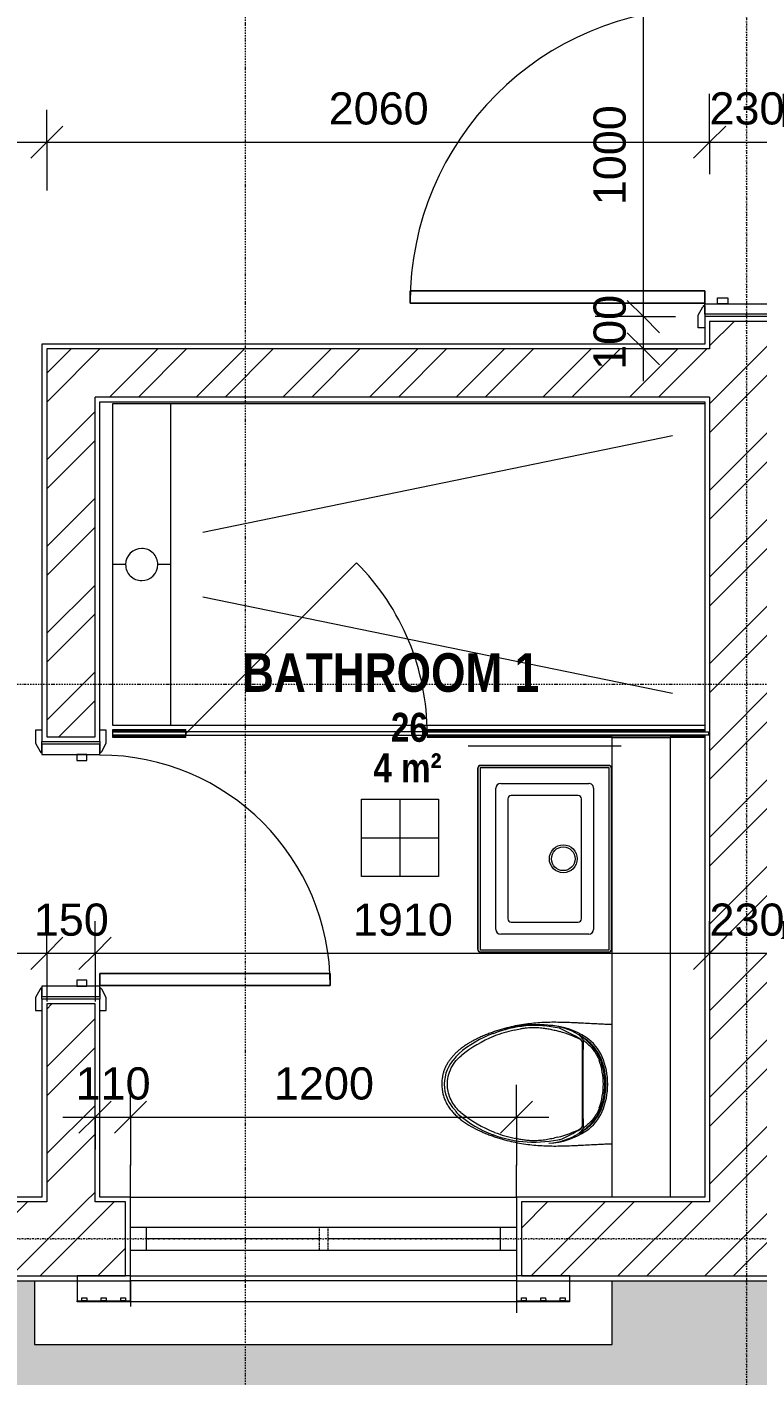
# Model space of a CAD drawing. Header units: millimetres. Extents: x -20313 to 13390, y -15775 to 12805.
# Drawn here: x -8708 to -6438, y -9214 to -5027 of the extents above; entities that cross this region are included whole.
import ezdxf

# ---------------------------------------------------------------- set-up
doc = ezdxf.new("R2010")
doc.units = ezdxf.units.MM
for name, pattern in [('Centre', [14.4, 3, -2.2, 7, -2.2]), ('Dash dot', [15.875, 6.35, -4.7625, 0, -4.7625]), ('Hidden', [3, 2, -1]), ('TD_Level Line', [8, 4, -2, 0, -2])]:
    doc.linetypes.add(name, pattern=pattern)
for name, color, linetype, lineweight in [('A-ANNO-DIMS', 211, 'Continuous', 9), ('A-ANNO-DIMS-100', 211, 'Continuous', 9), ('A-AREA-IDEN', 2, 'Continuous', 9), ('A-DETL-HDLN', 90, 'Hidden', 5), ('A-DOOR', 31, 'Continuous', 5), ('A-DOOR-FRAM', 31, 'Continuous', 5), ('A-FLOR', 192, 'Continuous', 5), ('A-GENM', 13, 'Continuous', 5), ('A-GLAZ', 151, 'Continuous', 5), ('A-GLAZ-SILL', 1, 'Continuous', 5), ('A-ROOF-PATT', 132, 'Continuous', 5), ('A-WALL', 113, 'Continuous', 5), ('A-WALL-PATT', 111, 'Continuous', 18), ('G-ANNO-SYMB', 111, 'Continuous', 9), ('I-WALL', 2, 'Continuous', 5), ('P-SANR-FIXT', 6, 'Continuous', 5), ('S-GRID', 1, 'Continuous', 9)]:
    doc.layers.add(name, color=color, linetype=linetype, lineweight=lineweight)
doc.styles.add('Arial Narrow_B', font='ARIALNB.TTF', dxfattribs={"height": 90})
doc.styles.add('Arial Narrow_B_1', font='ARIALNB.TTF', dxfattribs={"height": 120})
doc.styles.add('Arial_3', font='arial.ttf', dxfattribs={"height": 100})
doc.dimstyles.new('Arial_1_0', dxfattribs={"dimscale": 304.8, "dimtxt": 102.02594, "dimasz": 0.328084, "dimexe": 0.328084, "dimexo": 0.0625, "dimgap": 0.082021, "dimtad": 1, "dimdec": 0, "dimzin": 0, "dimdsep": 46, "dimtxsty": 'Arial_3', "dimblk1": 'OBLIQUE', "dimblk2": 'OBLIQUE', "dimsah": 1, "dimcen": 0.09, "dimdle": 0.328084, "dimazin": 0, "dimtfac": 1, "dimtdec": 4, "dimtix": 1, "dimtmove": 0, "dimatfit": 3, "dimfxl": 0.492126, "dimfxlon": 1, "dimtvp": 1, "dimtolj": 1, "dimtzin": 0, "dimarcsym": 2})
pattern_1 = [(45, (-8404.18, -5860.1), (-134.704, 134.704), []), (45, (-8314.37, -5860.1), (-134.704, 134.704), [])]

# ---------------------------------------------------------------- blocks, each defined once
blk = doc.blocks.new('Casement - 2L - 900 toilet-899418-01_First floor')
at = {"layer": 'A-GLAZ'}
for p, q in [((-273.8, 130), (-273.8, 230)), ((926.2, 130), (926.2, 230)), ((-223.8, 35), (-273.8, 35)), ((876.2, 35), (-223.8, 35)), ((-223.8, -35), (-223.8, 35)), ((-223.8, 0), (-223.8, 15)), ((313.2, 0), (-223.8, 0)), ((876.2, -35), (876.2, 35)), ((926.2, 35), (876.2, 35)), ((-273.8, -35), (-223.8, -35)), ((-223.8, -35), (876.2, -35)), ((876.2, 0), (339.2, 0)), ((876.2, -35), (926.2, -35)), ((-273.8, -130), (-273.8, -210)), ((926.2, -130), (926.2, -230))]:
    blk.add_line(p, q, dxfattribs=at)
at = {"layer": 'A-GLAZ', "linetype": 'Centre'}
for p, q in [((313.2, 35), (313.2, -35)), ((339.2, 35), (339.2, -35))]:
    blk.add_line(p, q, dxfattribs=at)
blk = doc.blocks.new('Doors_IntSgl - 800x2100mm-1120147-01_First floor')
at = {"layer": 'A-DOOR'}
for p, q in [((320, 806), (320, 90)), ((358, 806), (320, 806)), ((320, 90), (320, 806)), ((320, 806), (358, 806)), ((358, 90), (358, 806)), ((358, 806), (358, 90)), ((-395, 110), (-435, 110)), ((-435, 110), (-435, 90)), ((-400, 90), (-365, 90)), ((-369, 96), (-395, 110)), ((320, 90), (358, 90)), ((358, 90), (320, 90)), ((365, 90), (400, 90)), ((395, 110), (369, 96)), ((435, 110), (395, 110)), ((435, 90), (435, 110)), ((-435, -90), (-435, -110)), ((-435, -110), (-395, -110)), ((-365, -90), (-400, -90)), ((-395, -110), (-369, -96)), ((400, -90), (365, -90)), ((369, -96), (395, -110)), ((395, -110), (435, -110)), ((435, -110), (435, -90))]:
    blk.add_line(p, q, dxfattribs=at)
for centre, radius, start, end in [((358, 90), 716, 90, 180), ((-373, 89), 8.06, 7.125, 60.2551), ((-373, 89), 8.06, 7.125, 60.2551), ((373, 89), 8.06, 119.7449, 172.875), ((373, 89), 8.06, 119.7449, 172.875), ((-373, -89), 8.06, 299.7449, 352.875), ((373, -89), 8.06, 187.125, 240.2551)]:
    blk.add_arc(centre, radius, start, end, dxfattribs=at)
at = {"layer": 'A-DOOR-FRAM'}
for p, q in [((-360, 90), (-392, 90)), ((-392, 90), (-392, -90)), ((-360, -90), (-360, 90)), ((360, 90), (360, -90)), ((392, 90), (360, 90)), ((392, -90), (392, 90)), ((-341, 50), (-360, 50)), ((-360, 50), (-360, 18)), ((-341, 18), (-341, 50)), ((360, 50), (341, 50)), ((341, 50), (341, 18)), ((360, 18), (360, 50)), ((-360, 18), (-341, 18)), ((341, 18), (360, 18)), ((-392, -90), (-360, -90)), ((360, -90), (392, -90))]:
    blk.add_line(p, q, dxfattribs=at)
blk = doc.blocks.new('PLU_1_2_WHB_DuravitVero580 - _-908246-01_First floor')
at = {"layer": 'P-SANR-FIXT'}
for p, q in [((-290, -199.5), (-290, 199.5)), ((-289.8, 199.5), (-289.8, -199.5)), ((-283, 199.5), (-283, -199.5)), ((-282, 207.5), (282, 207.5)), ((282, 207.3), (-282, 207.3)), ((282, 200.5), (-282, 200.5)), ((283, -199.5), (283, 199.5)), ((289.8, -199.5), (289.8, 199.5)), ((290, 199.5), (290, -199.5)), ((-234.2, -136.9), (-234.2, 136.7)), ((-219.2, 151.7), (219.2, 151.7)), ((234.2, 136.7), (234.2, -136.9)), ((-196.6, 104.4), (-196.6, -104.3)), ((186.6, 114.4), (-186.6, 114.4)), ((196.6, -104.3), (196.6, 104.4)), ((-186.6, -114.3), (186.6, -114.3)), ((219.2, -151.9), (-219.2, -151.9)), ((-282, -200.5), (282, -200.5)), ((-282, -207.3), (282, -207.3)), ((282, -207.5), (-282, -207.5))]:
    blk.add_line(p, q, dxfattribs=at)
for radius in [43.3, 36.8]:
    blk.add_circle((0, -57.9), radius, dxfattribs=at)
for centre, radius, start, end in [((-282, 199.5), 8, 90, 180), ((-282, 199.5), 7.76, 90, 180), ((-282, 199.5), 1, 90, 180), ((282, 199.5), 8, 360, 90), ((282, 199.5), 7.76, 360, 90), ((282, 199.5), 1, 0, 90), ((-219.2, 136.7), 15, 90, 180), ((219.2, 136.7), 15, 0, 90), ((-186.6, 104.4), 10, 90, 180), ((186.6, 104.4), 10, 360, 90), ((-186.6, -104.3), 10, 180, 270), ((186.6, -104.3), 10, 270, 360), ((-219.2, -136.9), 15, 180, 270), ((219.2, -136.9), 15, 270, 0), ((-282, -199.5), 8, 180, 270), ((-282, -199.5), 7.76, 180, 270), ((-282, -199.5), 1, 180, 270), ((282, -199.5), 1, 270, 0), ((282, -199.5), 8, 270, 0), ((282, -199.5), 7.76, 270, 360)]:
    blk.add_arc(centre, radius, start, end, dxfattribs=at)
for points in [[(-287.7, 205.2), (-288.1, 204.7), (-288.6, 204.1), (-289.1, 203.3), (-289.3, 202.8), (-289.4, 202.4), (-289.6, 202.1), (-289.7, 201.6), (-289.9, 200.7), (-290, 200), (-290, 199.5)], [(-282, 207.5), (-282.5, 207.5), (-283.2, 207.4), (-284.1, 207.2), (-284.6, 207.1), (-284.9, 206.9), (-285.3, 206.8), (-285.8, 206.6), (-286.6, 206.1), (-287.2, 205.6), (-287.7, 205.2)], [(287.7, 205.2), (287.2, 205.6), (286.6, 206.1), (285.8, 206.6), (285.3, 206.8), (284.9, 206.9), (284.6, 207.1), (284.1, 207.2), (283.2, 207.4), (282.5, 207.5), (282, 207.5)], [(290, 199.5), (290, 200), (289.9, 200.7), (289.7, 201.6), (289.6, 202.1), (289.4, 202.4), (289.3, 202.8), (289.1, 203.3), (288.6, 204.1), (288.1, 204.7), (287.7, 205.2)], [(-290, -199.5), (-290, -200), (-289.9, -200.7), (-289.7, -201.6), (-289.6, -202.1), (-289.4, -202.4), (-289.3, -202.8), (-289.1, -203.3), (-288.6, -204.1), (-288.1, -204.7), (-287.7, -205.2)], [(-287.7, -205.2), (-287.2, -205.6), (-286.6, -206.1), (-285.8, -206.6), (-285.3, -206.8), (-284.9, -206.9), (-284.6, -207.1), (-284.1, -207.2), (-283.2, -207.4), (-282.5, -207.5), (-282, -207.5)], [(282, -207.5), (282.5, -207.5), (283.2, -207.4), (284.1, -207.2), (284.6, -207.1), (284.9, -206.9), (285.3, -206.8), (285.8, -206.6), (286.6, -206.1), (287.2, -205.6), (287.7, -205.2)], [(287.7, -205.2), (288.1, -204.7), (288.6, -204.1), (289.1, -203.3), (289.3, -202.8), (289.4, -202.4), (289.6, -202.1), (289.7, -201.6), (289.9, -200.7), (290, -200), (290, -199.5)]]:
    blk.add_open_spline(points, degree=3, knots=[0, 0, 0, 0, 0.25, 0.375, 0.4375, 0.5, 0.5625, 0.625, 0.75, 1, 1, 1, 1], dxfattribs=at)
blk = doc.blocks.new('1_9 ShowerEnclosure - 3 Exposed frame-1021544-01_First floor')
at = {"layer": 'A-GLAZ-SILL'}
h = blk.add_hatch(dxfattribs=at)
h.set_pattern_fill('FP_11', color=256, style=0, pattern_type=2)
h.set_pattern_definition([(333.43, (963.4, 629.2), (3067, 1022.3), [1270, -762, 1270, -762, -1615.6]), (333.43, (963.4, 629.2), (3067, 1022.3), [-4064, 508, -1107.6]), (333.43, (1027, 692.7), (3067, 1022.3), [1016, -1270, 762, -762, -1869.6]), (333.43, (1027, 692.7), (3067, 1022.3), [-3810, 889, -980.6]), (333.43, (1217.4, 692.7), (3067, 1022.3), [762, -1524, 508, -762, -2123.6]), (333.43, (1217.4, 692.7), (3067, 1022.3), [-3556, 1143, -980.6]), (333.43, (1027, 502.2), (3067, 1022.3), [762, -1524, 635, -25618.6]), (333.43, (1217.4, 311.7), (3067, 1022.3), [381, -1905, 254, -25999.6]), (333.43, (1535, 629.2), (3067, 1022.3), [254, -1905, 254, -1016, -2250.6]), (333.43, (1535, 629.2), (3067, 1022.3), [-3429, 635, -1615.6]), (333.43, (1344.4, -513.8), (3067, 1022.3), [1270, -1905, 1524, -1006]), (333.43, (1154, -513.8), (3067, 1022.3), [1778, -1270, 1905, -752]), (333.43, (1217.4, -640.8), (3067, 1022.3), [2032, -1016, 1524, -1107.6]), (333.43, (1408, -831.3), (3067, 1022.3), [1270, -1778, 1016, -1615.6]), (333.435, (1789, -640.8), (3067, 1022.3), [635, -2540, 762, -1742.6]), (333.435, (1598.4, -1021.8), (3067, 1022.3), [508, -2540, 508, -2123.6])])
h.paths.add_polyline_path([(-530, -57.5), (-520, -57.5), (-520, 692.5), (-530, 692.5)])
at = {"layer": 'A-GLAZ'}
for p, q in [((-537.5, 920), (-532.5, 920)), ((-537.5, 692.5), (-537.5, 920)), ((-532.5, 920), (-532.5, 692.5)), ((-532.5, 920), (-530, 920)), ((-530, 692.5), (-530, 920)), ((-530, 920), (-520, 920)), ((-520, 920), (-517.5, 920)), ((-520, 920), (-520, 692.5)), ((-517.5, 920), (-512.5, 920)), ((-517.5, 692.5), (-517.5, 920)), ((-512.5, 920), (-512.5, 692.5)), ((-537.5, 692.5), (-532.5, 692.5)), ((-532.5, 692.5), (-530, 692.5)), ((-520, 692.5), (-530, 692.5)), ((-530, 692.5), (-530, -57.5)), ((-530, 692.5), (-520, 692.5)), ((-525, 692.5), (5.3, 162.2)), ((-520, 692.5), (-517.5, 692.5)), ((-520, -57.5), (-520, 692.5)), ((-517.5, 692.5), (-512.5, 692.5)), ((-100, 640), (-400, -820)), ((400, -820), (100, 640)), ((-537.5, -632.5), (-537.5, -57.5)), ((-532.5, -57.5), (-537.5, -57.5)), ((-532.5, -57.5), (-532.5, -920)), ((-530, -57.5), (-532.5, -57.5)), ((-530, -57.5), (-520, -57.5)), ((-530, -932.5), (-530, -57.5)), ((-520, -57.5), (-530, -57.5)), ((-517.5, -57.5), (-520, -57.5)), ((-520, -57.5), (-520, -932.5)), ((-512.5, -57.5), (-517.5, -57.5)), ((-517.5, -920), (-517.5, -57.5)), ((-512.5, -57.5), (-512.5, -920)), ((-537.5, -920), (-537.5, -812.5)), ((-530, -932.5), (-520, -932.5))]:
    blk.add_line(p, q, dxfattribs=at)
for centre, radius, start, end in [((0, 830), 50, 90, 180), ((0, 830), 50, 360, 90), ((0, 830), 50, 180, 270), ((0, 830), 50, 270, 360), ((-525, 692.5), 750, 270, 315)]:
    blk.add_arc(centre, radius, start, end, dxfattribs=at)
at = {"layer": 'A-GLAZ-SILL'}
for p, q in [((0, 880), (0, 920)), ((0, 740), (0, 780)), ((500, 740), (-500, 740))]:
    blk.add_line(p, q, dxfattribs=at)
blk = doc.blocks.new('Doors_IntSgl - 1000x2700mm-V3-01_First floor')
at = {"layer": 'A-DOOR'}
for p, q in [((-535, 150), (-495, 150)), ((-535, 130), (-535, 150)), ((-465, 130), (-500, 130)), ((-495, 150), (-469, 136)), ((500, 130), (465, 130)), ((469, 136), (495, 150)), ((495, 150), (535, 150)), ((535, 150), (535, 130)), ((-535, -150), (-535, -130)), ((-495, -150), (-535, -150)), ((-500, -130), (-465, -130)), ((-469, -136), (-495, -150)), ((420, -130), (458, -130)), ((420, -1046), (420, -130)), ((420, -130), (420, -1046)), ((458, -130), (420, -130)), ((458, -130), (458, -1046)), ((458, -1046), (458, -130)), ((465, -130), (500, -130)), ((495, -150), (469, -136)), ((535, -150), (495, -150)), ((535, -130), (535, -150)), ((458, -1046), (420, -1046)), ((420, -1046), (458, -1046))]:
    blk.add_line(p, q, dxfattribs=at)
for centre, radius, start, end in [((-473, 129), 8.06, 7.125, 60.2551), ((473, 129), 8.06, 119.7449, 172.875), ((-473, -129), 8.06, 299.7449, 352.875), ((-473, -129), 8.06, 299.7449, 352.875), ((458, -130), 916, 180, 270), ((473, -129), 8.06, 187.125, 240.2551), ((473, -129), 8.06, 187.125, 240.2551)]:
    blk.add_arc(centre, radius, start, end, dxfattribs=at)
at = {"layer": 'A-DOOR-FRAM'}
for p, q in [((-492, 130), (-460, 130)), ((-492, -130), (-492, 130)), ((-460, 130), (-460, -130)), ((460, 130), (492, 130)), ((460, -130), (460, 130)), ((492, 130), (492, -130)), ((-460, -58), (-441, -58)), ((-460, -90), (-460, -58)), ((-441, -58), (-441, -90)), ((441, -58), (460, -58)), ((441, -90), (441, -58)), ((460, -58), (460, -90)), ((-441, -90), (-460, -90)), ((460, -90), (441, -90)), ((-460, -130), (-492, -130)), ((492, -130), (460, -130))]:
    blk.add_line(p, q, dxfattribs=at)
blk = doc.blocks.new('Sanitary-Wall_Hung_Toilet-Tank_And_Carrier_System-Kohler-Veil-_K-6304_ - Vitreous_China-7-Black_Black-1186570-01_First floor')
at = {"layer": 'P-SANR-FIXT'}
for p, q in [((-1399.7, 5675.5), (-1661.8, 5675.5)), ((-1427.8, 5678.3), (-1633.5, 5678.3))]:
    blk.add_line(p, q, dxfattribs=at)
for centre, radius, start, end in [((-1530.7, 5531.7), 222.6, 67.452, 112.548), ((-1556.8, 5605.7), 144.2, 114.2295, 145.5496), ((-1504.5, 5605.7), 144.2, 34.4504, 65.7705), ((-1498, 5565.3), 215.5, 145.5496, 178.4361), ((-1563.3, 5565.3), 215.5, 1.5629, 34.4504), ((-1284, 5536.1), 431.3, 174.1915, 198.1397), ((-1374.6, 5528), 338.3, 166.9894, 202.5977)]:
    blk.add_arc(centre, radius, start, end, dxfattribs=at)
for centre, major_axis, ratio, start_param, end_param in [((-1530.7, 5543.8), (209.8, 0), 0.978148, 1.182172, 1.959425), ((-1530.7, 5536.7), (213.4, 0), 0.978148, 1.197987, 1.941751), ((-1530.3, 5555.4), (203.5, 0), 0.910765, 1.572505, 1.941997), ((-1531, 5553.9), (203.5, 1.6), 0.918137, 1.192155, 1.561867), ((-1493.6, 5559.5), (218.7, 0), 0.978148, 2.419119, 2.629236), ((-1505.2, 5553.6), (211.9, 0), 0.978148, 2.373373, 2.569388), ((-1552.8, 5604.2), (144.3, 0), 0.978148, 1.979996, 2.385196), ((-1550.8, 5599), (146.8, 0), 0.978148, 1.971225, 2.385108), ((-1506.4, 5604.8), (139.8, 0), 0.978148, 0.744708, 1.17809), ((-1508.6, 5604.2), (144.3, 0), 0.978148, 0.756391, 1.161602), ((-1567.8, 5559.6), (218.7, 0), 0.978148, 0.512351, 0.722468), ((-1556.2, 5553.6), (211.9, 0), 0.978148, 0.57221, 0.767498), ((-1394.1, 5562.7), (319.6, 0), 0.759317, 2.709165, 3.106602), ((-1076.4, 5465.7), (655.8, 0), 0.731354, 2.700461, 2.848755), ((-1429.1, 5515.2), (-27.9, 302.3), 0.908033, 0.947116, 1.185611), ((-859.1, 5313), (996.8, 0), 0.62932, 2.528299, 2.544344), ((-1677.3, 5653.7), (14.1, 24.8), 0.351974, 0.375593, 0.83061), ((-1629.2, 5646.1), (52.2, 0), 0.731354, 2.297216, 2.449643), ((-1642.4, 5640.8), (-16.7, 36.4), 0.946321, 0.135423, 0.287399), ((-1594.6, 5619.5), (-28.9, 89.9), 0.975793, 0.452739, 0.589525), ((-1604.8, 5469.9), (-270.4, 77.8), 0.71725, 5.020351, 5.144967), ((-1661.6, 5672.3), (-1.37, 2.87), 0.943618, 5.869433, 6.550601), ((-1444, 5434.2), (256.9, 115.6), 0.839384, 1.026586, 1.150641), ((-1466.4, 5619.5), (24.3, 91.1), 0.974307, 5.644094, 5.780814), ((-1399.9, 5673.5), (2.74, 0), 0.731354, 0.653379, 1.506319), ((-1432.4, 5646.1), (52.2, 0), 0.731354, 0.69209, 0.844695), ((-1381.8, 5655.2), (-16.2, 23.4), 0.295232, 5.423564, 5.879956), ((-1633.2, 5515.1), (30.5, 302.1), 0.909601, 5.082795, 5.346565), ((-1985.2, 5465.7), (655.8, 0), 0.731354, 0.292905, 0.441174), ((-2202.3, 5312.9), (996.9, 0), 0.62932, 0.597292, 0.613336), ((-1667.3, 5562.7), (319.6, 0), 0.759317, 0.034941, 0.432402), ((-1724.4, 5526), (373.5, 0), 0.99982, 5.930074, 6.518959), ((-1368.6, 5529.5), (61.1, 332.4), 0.994209, 1.948655, 2.142063), ((-1693.9, 5528.9), (-160.9, 296.8), 0.99741, 3.833939, 4.033936), ((-1746, 5553.7), (36, 400.7), 0.979504, 4.11141, 4.415793), ((-1370.1, 5513.7), (338.2, 0), 0.99982, 3.488685, 3.859476), ((-1315, 5554.4), (-39.9, 401.3), 0.978973, 1.864138, 2.161064), ((-1691.2, 5513.7), (338.2, 0), 0.99982, 5.563769, 5.930074), ((-1592.2, 5316), (41, 0), 0.99982, 3.787839, 4.195419), ((-1530.8, 5361.3), (115, 0), 0.99982, 3.922949, 5.495696), ((-1469.6, 5315.6), (41, 0), 0.99982, 5.221721, 5.636824)]:
    blk.add_ellipse(centre, major_axis=major_axis, ratio=ratio, start_param=start_param, end_param=end_param, dxfattribs=at)
for points, knots in [([(-1715.8, 5768.8), (-1715.8, 5765.7), (-1715.9, 5760), (-1716.3, 5750.3), (-1716.8, 5738.2), (-1717.7, 5721.1), (-1719, 5698), (-1720.1, 5677.5), (-1720.9, 5660.9), (-1721.6, 5644.2), (-1722.4, 5623.5), (-1722.9, 5598.9), (-1722.9, 5574.3), (-1721.7, 5541.4), (-1718.6, 5508), (-1713, 5473.6), (-1707.3, 5447.3), (-1701.1, 5424.6), (-1695.3, 5406), (-1690.5, 5392), (-1685.1, 5377.8), (-1679.2, 5363.7), (-1672.8, 5349.7), (-1666.5, 5337.2), (-1660.2, 5326.1), (-1654.3, 5316.4), (-1648, 5307.1), (-1641.3, 5298.1), (-1634.3, 5289.5), (-1626.9, 5281.5), (-1619.2, 5273.9), (-1611, 5267), (-1602.5, 5260.7), (-1595.1, 5256), (-1588.9, 5252.6), (-1582.6, 5249.5), (-1574.4, 5246.1), (-1564.2, 5242.7), (-1550, 5239.6), (-1538.6, 5238.6), (-1530.8, 5238.6)], [0.008157, 0.008157, 0.008157, 0.008157, 0.0416667, 0.0625, 0.0833333, 0.125, 0.1666667, 0.2083333, 0.2291667, 0.25, 0.2916667, 0.3333333, 0.375, 0.4166667, 0.5, 0.5416667, 0.5833333, 0.625, 0.6458333, 0.6666667, 0.6875, 0.7083333, 0.7291667, 0.75, 0.765625, 0.78125, 0.796875, 0.8125, 0.828125, 0.84375, 0.859375, 0.875, 0.890625, 0.90625, 0.9140625, 0.921875, 0.9375, 0.953125, 0.96875, 1, 1, 1, 1]), ([(-1530.8, 5238.6), (-1520.3, 5238.7), (-1505.4, 5240.4), (-1489.4, 5245.2), (-1480.6, 5248.8), (-1472.1, 5252.8), (-1461.9, 5258.6), (-1450.5, 5266.9), (-1439.7, 5276.3), (-1429.6, 5286.7), (-1420.2, 5298), (-1408.5, 5314.1), (-1395.4, 5335.8), (-1384.3, 5359), (-1376.4, 5377.8), (-1371.1, 5392), (-1366.3, 5406), (-1360.4, 5424.6), (-1354.3, 5447.3), (-1348.6, 5473.6), (-1342.9, 5508), (-1339.1, 5549.7), (-1338.4, 5590.7), (-1339.1, 5623.5), (-1339.9, 5644.2), (-1340.7, 5660.9), (-1341.5, 5677.5), (-1342.6, 5698), (-1343.8, 5721.1), (-1344.7, 5738.2), (-1345.3, 5750.3), (-1345.6, 5760), (-1345.8, 5765.7), (-1345.8, 5768.8)], [0, 0, 0, 0, 0.0416667, 0.0625, 0.0729167, 0.0833333, 0.1041667, 0.125, 0.1458333, 0.1666667, 0.1875, 0.2083333, 0.25, 0.2916667, 0.3125, 0.3333333, 0.3541667, 0.375, 0.4166667, 0.4583333, 0.5, 0.5833333, 0.6666667, 0.7083333, 0.75, 0.7708333, 0.7916667, 0.8333333, 0.875, 0.9166667, 0.9375, 0.9583333, 0.991843, 0.991843, 0.991843, 0.991843]), ([(-1698.3, 5463.4), (-1700.1, 5469.7), (-1702.5, 5479.5), (-1704.8, 5493.2), (-1706, 5503.7), (-1706.7, 5514.3), (-1706.9, 5524.9), (-1706.7, 5535.5), (-1706, 5545), (-1705.2, 5553.6), (-1704.2, 5561.3), (-1702.9, 5568.9), (-1701.5, 5576.4), (-1699.9, 5583.8), (-1697.5, 5593.5), (-1695.5, 5600.6), (-1694, 5605.3)], [0, 0, 0, 0, 0.142857, 0.214286, 0.285714, 0.357143, 0.428571, 0.5, 0.571429, 0.625, 0.678571, 0.732143, 0.785714, 0.839286, 0.892857, 1, 1, 1, 1]), ([(-1366, 5598.6), (-1364.3, 5592.9), (-1361.2, 5581.1), (-1357.7, 5562.8), (-1355.8, 5547), (-1355.1, 5534.1), (-1354.9, 5525.2), (-1355, 5517.1), (-1355.4, 5509.7), (-1356, 5502.5), (-1356.8, 5495.2), (-1357.9, 5488.1), (-1359.7, 5478.8), (-1361.3, 5472), (-1362.5, 5467.6)], [0, 0, 0, 0, 0.142857, 0.285714, 0.428571, 0.5, 0.571429, 0.625, 0.678571, 0.732143, 0.785714, 0.839286, 0.892857, 1, 1, 1, 1]), ([(-1442.6, 5298.1), (-1447.4, 5292.3), (-1458.1, 5281.8), (-1476.7, 5269.2), (-1497.5, 5260.4), (-1521.6, 5255.5), (-1548, 5256.2), (-1575.3, 5264.1), (-1599.7, 5278.4), (-1613.3, 5291.3), (-1619.2, 5298.5)], [0, 0, 0, 0, 0.111111, 0.222222, 0.333333, 0.444444, 0.583333, 0.722222, 0.861111, 1, 1, 1, 1])]:
    blk.add_open_spline(points, degree=3, knots=knots, dxfattribs=at)
for points in [[(-1659, 5688), (-1655.4, 5692.5), (-1647.7, 5700.9), (-1634.5, 5711.9), (-1620, 5721.2), (-1609.6, 5726), (-1604.2, 5728.1)], [(-1457.2, 5728.1), (-1451.7, 5726.2), (-1441.2, 5721.5), (-1426.6, 5712.3), (-1413.5, 5701.2), (-1405.9, 5692.6), (-1402.4, 5688)]]:
    blk.add_open_spline(points, degree=3, dxfattribs=at)
blk = doc.blocks.new('hood 17 - hood 1-1211467-01_First floor')
at = {"layer": 'A-GENM'}
for p, q in [((-9124.3, 6022.1), (-9321.7, 6015.6)), ((-9321.7, 6015.6), (-9262.7, 4221.3)), ((-9184.9, 5887.6), (-9181.9, 5887.7)), ((-9184.9, 5887.6), (-9181.9, 5887.7)), ((-9134.7, 4358.1), (-9184.9, 5887.6)), ((-9134.7, 4358.1), (-9184.9, 5887.6)), ((-9181, 5858.3), (-9181.5, 5873.3)), ((-9179, 5798), (-9179.5, 5813)), ((-9177, 5737.7), (-9177.5, 5752.7)), ((-9099.6, 5725.1), (-9060.1, 4525.7)), ((-9136.1, 4493), (-9136.6, 4508)), ((-9134.1, 4432.7), (-9134.6, 4447.7)), ((-9131.6, 4358.2), (-9134.7, 4358.1)), ((-9131.6, 4358.2), (-9134.7, 4358.1)), ((-9132.1, 4372.4), (-9132.6, 4387.4)), ((-9262.7, 4221.3), (-9065.3, 4227.8))]:
    blk.add_line(p, q, dxfattribs=at)
at = {"layer": 'A-GENM', "lineweight": 9}
for p, q in [((-9105, 5891), (-9182, 5888.5)), ((-9182, 5888.5), (-9181.5, 5873.3)), ((-9181.5, 5873.3), (-9172.7, 5873.6)), ((-9172.7, 5873.6), (-9172.2, 5858.6)), ((-9099.6, 5725.1), (-9105, 5891)), ((-9172.2, 5858.6), (-9181, 5858.3)), ((-9181, 5858.3), (-9179.5, 5813)), ((-9179.5, 5813), (-9170.7, 5813.3)), ((-9170.2, 5798.3), (-9179, 5798)), ((-9179, 5798), (-9177.5, 5752.7)), ((-9170.7, 5813.3), (-9170.2, 5798.3)), ((-9177.5, 5752.7), (-9168.7, 5753)), ((-9168.2, 5738), (-9177, 5737.7)), ((-9177, 5737.7), (-9176.5, 5722.5)), ((-9168.7, 5753), (-9168.2, 5738)), ((-9176.5, 5722.5), (-9099.6, 5725.1)), ((-9060.1, 4525.7), (-9137.1, 4523.2)), ((-9137.1, 4523.2), (-9136.6, 4508)), ((-9054.7, 4359.8), (-9060.1, 4525.7)), ((-9136.6, 4508), (-9127.8, 4508.3)), ((-9127.3, 4493.3), (-9136.1, 4493)), ((-9136.1, 4493), (-9134.6, 4447.7)), ((-9127.8, 4508.3), (-9127.3, 4493.3)), ((-9134.6, 4447.7), (-9125.8, 4448)), ((-9125.8, 4448), (-9125.3, 4433)), ((-9125.3, 4433), (-9134.1, 4432.7)), ((-9134.1, 4432.7), (-9132.6, 4387.4)), ((-9132.6, 4387.4), (-9123.8, 4387.7)), ((-9123.3, 4372.7), (-9132.1, 4372.4)), ((-9132.1, 4372.4), (-9131.6, 4357.2)), ((-9131.6, 4357.2), (-9054.7, 4359.8)), ((-9123.8, 4387.7), (-9123.3, 4372.7))]:
    blk.add_line(p, q, dxfattribs=at)
blk = doc.blocks.new('Room Tag B - Medium_rfaX - Name and Number-1261570-01_First floor')
at = {"layer": 'A-AREA-IDEN'}
for p, q in [((-2.752, -5.004), (-2.752, -2.604)), ((-2.752, -2.604), (-0.352, -2.604)), ((-1.552, -2.604), (-1.552, -5.004)), ((-0.352, -2.604), (-0.352, -5.004)), ((-2.752, -3.804), (-0.352, -3.804)), ((-0.352, -5.004), (-2.752, -5.004))]:
    blk.add_line(p, q, dxfattribs=at)
blk = doc.blocks.new('DIMBLOCK120-01_First floor')
at = {"layer": 'A-ANNO-DIMS-100', "transparency": 16777216}
for p, q in [((-6586, -7904.4), (-6586, -7804.4)), ((-6356, -7904.4), (-6356, -7804.4)), ((-6586, -7904.4), (-6536, -7854.4)), ((-6356, -7904.4), (-6306, -7854.4)), ((-6586, -7904.4), (-6636, -7954.4)), ((-6356, -7904.4), (-6586, -7904.4)), ((-6586, -7904.4), (-6586, -8054.4)), ((-6356, -7904.4), (-6406, -7954.4)), ((-6356, -7904.4), (-6356, -8054.4))]:
    blk.add_line(p, q, dxfattribs=at)
at = {"layer": 'A-ANNO-DIMS-100', "color": 0, "transparency": 16777216, "insert": (-6586.3, -7749.6), "char_height": 100, "width": 276.883, "attachment_point": 1, "line_spacing_factor": 0.941778, "style": 'Arial_3'}
blk.add_mtext('230', dxfattribs=at)
blk = doc.blocks.new('_Oblique')
at = {"color": 0, "linetype": 'ByBlock', "lineweight": -2}
blk.add_line((-0.5, -0.5), (0.5, 0.5), dxfattribs=at)
blk = doc.blocks.new('DIMBLOCK121-01_First floor')
at = {"layer": 'A-ANNO-DIMS-100', "transparency": 16777216}
for p, q in [((-8496, -7904.4), (-8496, -7804.4)), ((-6586, -7904.4), (-6586, -7804.4)), ((-8496, -7904.4), (-8446, -7854.4)), ((-6586, -7904.4), (-6536, -7854.4)), ((-8496, -7904.4), (-8546, -7954.4)), ((-6586, -7904.4), (-8496, -7904.4)), ((-8496, -7904.4), (-8496, -8054.4)), ((-6586, -7904.4), (-6636, -7954.4)), ((-6586, -7904.4), (-6586, -8054.4))]:
    blk.add_line(p, q, dxfattribs=at)
at = {"layer": 'A-ANNO-DIMS-100', "color": 0, "transparency": 16777216, "insert": (-7694.8, -7749.6), "char_height": 100, "width": 369.177, "attachment_point": 1, "line_spacing_factor": 0.941778, "style": 'Arial_3'}
blk.add_mtext('1910', dxfattribs=at)
blk = doc.blocks.new('DIMBLOCK122-01_First floor')
at = {"layer": 'A-ANNO-DIMS-100', "transparency": 16777216}
for p, q in [((-8646, -7904.4), (-8646, -7804.4)), ((-8496, -7904.4), (-8496, -7804.4)), ((-8646, -7904.4), (-8596, -7854.4)), ((-8496, -7904.4), (-8446, -7854.4)), ((-8646, -7904.4), (-8696, -7954.4)), ((-8496, -7904.4), (-8646, -7904.4)), ((-8646, -7904.4), (-8646, -8054.4)), ((-8496, -7904.4), (-8546, -7954.4)), ((-8496, -7904.4), (-8496, -8054.4))]:
    blk.add_line(p, q, dxfattribs=at)
at = {"layer": 'A-ANNO-DIMS-100', "color": 0, "transparency": 16777216, "insert": (-8686.3, -7749.6), "char_height": 100, "width": 276.883, "attachment_point": 1, "line_spacing_factor": 0.941778, "style": 'Arial_3'}
blk.add_mtext('150', dxfattribs=at)
blk = doc.blocks.new('DIMBLOCK123-01_First floor')
at = {"layer": 'A-ANNO-DIMS-100', "transparency": 16777216}
for p, q in [((-12356, -7904.4), (-12356, -7804.4)), ((-8646, -7904.4), (-8646, -7804.4)), ((-12356, -7904.4), (-12306, -7854.4)), ((-8646, -7904.4), (-8596, -7854.4)), ((-12356, -7904.4), (-12406, -7954.4)), ((-8646, -7904.4), (-12356, -7904.4)), ((-12356, -7904.4), (-12356, -8054.4)), ((-8646, -7904.4), (-8696, -7954.4)), ((-8646, -7904.4), (-8646, -8054.4))]:
    blk.add_line(p, q, dxfattribs=at)
at = {"layer": 'A-ANNO-DIMS-100', "color": 0, "transparency": 16777216, "insert": (-10654.8, -7749.6), "char_height": 100, "width": 369.177, "attachment_point": 1, "line_spacing_factor": 0.941778, "style": 'Arial_3'}
blk.add_mtext('3710', dxfattribs=at)
blk = doc.blocks.new('DIMBLOCK127-01_First floor')
at = {"layer": 'A-ANNO-DIMS-100', "transparency": 16777216}
for p, q in [((-8496, -8413.3), (-8496, -8263.3)), ((-8386, -8413.3), (-8386, -8313.3)), ((-8496, -8413.3), (-8446, -8363.3)), ((-8386, -8413.3), (-8336, -8363.3)), ((-8596, -8413.3), (-8386, -8413.3)), ((-8496, -8413.3), (-8546, -8463.3)), ((-8496, -8413.3), (-8496, -8513.3)), ((-8386, -8413.3), (-8436, -8463.3)), ((-8386, -8413.3), (-8386, -8563.3))]:
    blk.add_line(p, q, dxfattribs=at)
at = {"layer": 'A-ANNO-DIMS-100', "color": 0, "transparency": 16777216, "insert": (-8556.3, -8258.5), "char_height": 100, "width": 276.883, "attachment_point": 1, "line_spacing_factor": 0.941778, "style": 'Arial_3'}
blk.add_mtext('110', dxfattribs=at)
blk = doc.blocks.new('DIMBLOCK128-01_First floor')
at = {"layer": 'A-ANNO-DIMS-100', "transparency": 16777216}
for p, q in [((-8386, -8413.3), (-8386, -8313.3)), ((-7186, -8413.3), (-7186, -8313.3)), ((-8386, -8413.3), (-8336, -8363.3)), ((-7186, -8413.3), (-7136, -8363.3)), ((-8386, -8413.3), (-8436, -8463.3)), ((-8386, -8413.3), (-7086, -8413.3)), ((-8386, -8413.3), (-8386, -8563.3)), ((-7186, -8413.3), (-7236, -8463.3)), ((-7186, -8413.3), (-7186, -8563.3))]:
    blk.add_line(p, q, dxfattribs=at)
at = {"layer": 'A-ANNO-DIMS-100', "color": 0, "transparency": 16777216, "insert": (-7939.8, -8258.5), "char_height": 100, "width": 369.177, "attachment_point": 1, "line_spacing_factor": 0.941778, "style": 'Arial_3'}
blk.add_mtext('1200', dxfattribs=at)
blk = doc.blocks.new('DIMBLOCK137-01_First floor')
at = {"layer": 'A-ANNO-DIMS-100', "transparency": 16777216}
for p, q in [((-12356, -5384.3), (-12356, -5234.3)), ((-8646, -5384.3), (-8646, -5284.3)), ((-12356, -5384.3), (-12306, -5334.3)), ((-8646, -5384.3), (-8596, -5334.3)), ((-12456, -5384.3), (-8646, -5384.3)), ((-12356, -5384.3), (-12406, -5434.3)), ((-12356, -5384.3), (-12356, -5484.3)), ((-8646, -5384.3), (-8696, -5434.3)), ((-8646, -5384.3), (-8646, -5534.3))]:
    blk.add_line(p, q, dxfattribs=at)
at = {"layer": 'A-ANNO-DIMS-100', "color": 0, "transparency": 16777216, "insert": (-10654.8, -5229.5), "char_height": 100, "width": 369.177, "attachment_point": 1, "line_spacing_factor": 0.941778, "style": 'Arial_3'}
blk.add_mtext('3710', dxfattribs=at)
blk = doc.blocks.new('DIMBLOCK138-01_First floor')
at = {"layer": 'A-ANNO-DIMS-100', "transparency": 16777216}
for p, q in [((-6586, -5384.3), (-6586, -5234.3)), ((-8646, -5384.3), (-8646, -5284.3)), ((-8646, -5384.3), (-8596, -5334.3)), ((-6586, -5384.3), (-6536, -5334.3)), ((-8646, -5384.3), (-8696, -5434.3)), ((-8646, -5384.3), (-6586, -5384.3)), ((-8646, -5384.3), (-8646, -5534.3)), ((-6586, -5384.3), (-6636, -5434.3)), ((-6586, -5384.3), (-6586, -5484.3))]:
    blk.add_line(p, q, dxfattribs=at)
at = {"layer": 'A-ANNO-DIMS-100', "color": 0, "transparency": 16777216, "insert": (-7769.8, -5229.5), "char_height": 100, "width": 369.177, "attachment_point": 1, "line_spacing_factor": 0.941778, "style": 'Arial_3'}
blk.add_mtext('2060', dxfattribs=at)
blk = doc.blocks.new('DIMBLOCK139-01_First floor')
at = {"layer": 'A-ANNO-DIMS-100', "transparency": 16777216}
for p, q in [((-6586, -5384.3), (-6586, -5234.3)), ((-6356, -5384.3), (-6356, -5234.3)), ((-6586, -5384.3), (-6536, -5334.3)), ((-6356, -5384.3), (-6306, -5334.3)), ((-6586, -5384.3), (-6636, -5434.3)), ((-6586, -5384.3), (-6356, -5384.3)), ((-6586, -5384.3), (-6586, -5484.3)), ((-6356, -5384.3), (-6406, -5434.3)), ((-6356, -5384.3), (-6356, -5484.3))]:
    blk.add_line(p, q, dxfattribs=at)
at = {"layer": 'A-ANNO-DIMS-100', "color": 0, "transparency": 16777216, "insert": (-6586.3, -5229.5), "char_height": 100, "width": 276.883, "attachment_point": 1, "line_spacing_factor": 0.941778, "style": 'Arial_3'}
blk.add_mtext('230', dxfattribs=at)
blk = doc.blocks.new('DIMBLOCK266-01_First floor')
at = {"layer": 'A-ANNO-DIMS-100', "transparency": 16777216}
for p, q in [((-6791.9, -5926.5), (-6841.9, -5876.5)), ((-6791.9, -5926.5), (-6941.9, -5926.5)), ((-6791.9, -6126.5), (-6791.9, -5926.5)), ((-6791.9, -5926.5), (-6741.9, -5976.5)), ((-6791.9, -5926.5), (-6691.9, -5926.5)), ((-6791.9, -6026.5), (-6841.9, -5976.5)), ((-6791.9, -6026.5), (-6941.9, -6026.5)), ((-6791.9, -6026.5), (-6741.9, -6076.5)), ((-6791.9, -6026.5), (-6691.9, -6026.5))]:
    blk.add_line(p, q, dxfattribs=at)
at = {"layer": 'A-ANNO-DIMS-100', "color": 0, "transparency": 16777216, "insert": (-6946.8, -6091.9), "char_height": 100, "width": 276.883, "attachment_point": 1, "rotation": 90, "line_spacing_factor": 0.941778, "style": 'Arial_3'}
blk.add_mtext('100', dxfattribs=at)
blk = doc.blocks.new('DIMBLOCK267-01_First floor')
at = {"layer": 'A-ANNO-DIMS-100', "transparency": 16777216}
for p, q in [((-6791.9, -4926.5), (-6841.9, -4876.5)), ((-6791.9, -4926.5), (-6941.9, -4926.5)), ((-6791.9, -5926.5), (-6791.9, -4926.5)), ((-6791.9, -4926.5), (-6741.9, -4976.5)), ((-6791.9, -4926.5), (-6691.9, -4926.5)), ((-6791.9, -5926.5), (-6841.9, -5876.5)), ((-6791.9, -5926.5), (-6941.9, -5926.5)), ((-6791.9, -5926.5), (-6741.9, -5976.5)), ((-6791.9, -5926.5), (-6691.9, -5926.5))]:
    blk.add_line(p, q, dxfattribs=at)
at = {"layer": 'A-ANNO-DIMS-100', "color": 0, "transparency": 16777216, "insert": (-6946.8, -5580.4), "char_height": 100, "width": 369.177, "attachment_point": 1, "rotation": 90, "line_spacing_factor": 0.941778, "style": 'Arial_3'}
blk.add_mtext('1000', dxfattribs=at)

msp = doc.modelspace()

# ---------------------------------------------------------------- hatches: boundary and pattern name
at = {"layer": 'A-ROOF-PATT'}
h = msp.add_hatch(dxfattribs=at)
h.set_pattern_fill('FP_3', color=256, style=0, pattern_type=2)
h.set_pattern_definition([(5.321, (-1224.074, 116.84), (-1422.7774649, -126.991261), [109.552, -2629.24]), (270, (-1114.99, 127), (118.565, -127), [10.16, -116.84]), (90, (-1105.51, 0), (-118.565, 127), [35.56, -91.44]), (180, (-1105.51, 35.56), (-118.565, -127), [11.856, -106.708]), (0, (-1117.37, 116.84), (118.565, 127), [11.856, -106.708]), (90, (-1105.51, 116.84), (-118.565, 127), [10.16, -116.84]), (90, (-1114.99, 0), (-118.565, 127), [25.4, -101.6]), (174.679, (-1114.994, 25.4), (-1422.7774649, 126.991261), [109.552, -2629.24]), (140.782, (-1120.923, 25.4), (2015.6072356, -1650.990985), [32.138, -3181.648]), (107.286, (-1145.82, 45.72), (-118.566, 253.99939), [31.922, -367.1]), (72.714, (-1155.306, 76.2), (-118.566, -253.99939), [31.922, -367.1]), (39.218, (-1145.821, 106.68), (2015.6072356, 1650.990985), [32.138, -3181.648]), (108.981, (-1137.522, 52.07), (474.2663295, -1396.9973541), [25.517, -2526.225]), (71.019, (-1145.821, 76.2), (474.2663295, 1396.9973541), [25.517, -2526.225]), (39.321, (-1137.522, 100.33), (1541.3477461, 1269.9923843), [26.055, -2579.41]), (140.679, (-1117.366, 35.56), (1541.3477461, -1269.9923843), [26.055, -2579.41])])
h.paths.add_polyline_path([(-5756, -13506.5), (-5756, -9119), (-6083.7, -9119), (-6083.7, -8921.5), (-6888.4, -8921.5), (-6888.4, -9119), (-8683.7, -9119), (-8684.7, -8921.5), (-9471, -8921.5), (-9471, -9791.5), (-5927.2, -13335.3)])
at = {"layer": 'A-WALL-PATT', "lineweight": 5}
h = msp.add_hatch(dxfattribs=at)
h.set_pattern_fill('FP_1', color=256, style=0, pattern_type=2)
h.set_pattern_definition(pattern_1)
h.paths.add_polyline_path([(-6356, -6026.5), (-6356, -5941.5), (-6586, -5941.5), (-6586, -6026.5), (-6563.5, -6026.5)])
h.paths.add_polyline_path([(-6586, -4911.5), (-6356, -4911.5), (-6356, -3906.5), (-6586, -3906.5), (-6586, -4857.4)])
h = msp.add_hatch(dxfattribs=at)
h.set_pattern_fill('FP_1', color=256, style=0, pattern_type=2)
h.set_pattern_definition(pattern_1)
h.paths.add_polyline_path([(-8646, -6176.5), (-4486, -6176.4), (-4486, -6026.5), (-8646, -6026.5)])
h = msp.add_hatch(dxfattribs=at)
h.set_pattern_fill('FP_1', color=256, style=0, pattern_type=2)
h.set_pattern_definition(pattern_1)
h.paths.add_polyline_path([(-8646, -8676.5), (-8496, -8676.5), (-8496, -8061.5), (-8646, -8061.5), (-8646, -8661.5)])
h.paths.add_polyline_path([(-8496, -7231.5), (-8496, -6176.5), (-8646, -6176.5), (-8646, -7231.5), (-8571, -7231.5)])
h = msp.add_hatch(dxfattribs=at)
h.set_pattern_fill('FP_1', color=256, style=0, pattern_type=2)
h.set_pattern_definition(pattern_1)
h.paths.add_polyline_path([(-6586, -8676.5), (-6356, -8676.5), (-6356, -6176.5), (-6586, -6176.5), (-6586, -8661.5)])
h = msp.add_hatch(dxfattribs=at)
h.set_pattern_fill('FP_1', color=256, style=0, pattern_type=2)
h.set_pattern_definition(pattern_1)
h.paths.add_polyline_path([(-5801, -8906.5), (-5801, -8676.5), (-7171, -8676.5), (-7171, -8906.5), (-5821.1, -8906.5)])
h.paths.add_polyline_path([(-3593.9, -8906.5), (-3051, -8906.5), (-3051, -8676.5), (-4571, -8676.5), (-4571, -8906.5), (-4018.1, -8906.5)])
h.paths.add_polyline_path([(-256, -8906.5), (-256, -8676.5), (-1821, -8676.5), (-1821, -8906.5), (-306.1, -8906.5)])
h.paths.add_polyline_path([(-8472.6, -8906.5), (-8401, -8906.5), (-8401, -8676.5), (-10641, -8676.5), (-10641, -8906.5), (-8684.7, -8906.5)])
h.paths.add_polyline_path([(-11871, -8906.5), (-11871, -8676.5), (-12356, -8676.5), (-12356, -8906.5), (-12078.5, -8906.5)])

# ---------------------------------------------------------------- linework, layer by layer
at = {"layer": 'A-DETL-HDLN'}
msp.add_line((-6861, -7260.7), (-7336.2, -7260.7), dxfattribs=at)
at = {"layer": 'A-FLOR'}
for p, q in [((-8441, -7196.5), (-8441, -6196.5)), ((-8441, -6196.5), (-6601, -6196.5)), ((-6601, -7196.5), (-8441, -7196.5))]:
    msp.add_line(p, q, dxfattribs=at)
at = {"layer": 'A-WALL', "lineweight": 18}
for p, q in [((-6586, -5941.5), (-6586, -6026.5)), ((-6356, -5941.5), (-6586, -5941.5)), ((-6601, -6011.5), (-8661, -6011.5)), ((-8661, -6011.5), (-8661, -7246.5)), ((-6586, -6026.5), (-8646, -6026.5)), ((-8646, -6026.5), (-8646, -7231.5)), ((-6586, -6176.5), (-8496, -6176.5)), ((-8496, -7231.5), (-8496, -6176.5)), ((-8481, -6191.5), (-6601, -6191.5)), ((-8481, -7246.5), (-8481, -6191.5)), ((-6586, -6176.5), (-6586, -8676.5)), ((-8646, -7231.5), (-8496, -7231.5)), ((-8661, -7246.5), (-8481, -7246.5)), ((-8661, -8046.5), (-8661, -8661.5)), ((-8481, -8046.5), (-8661, -8046.5)), ((-8496, -8061.5), (-8646, -8061.5)), ((-8646, -8061.5), (-8646, -8676.5)), ((-8496, -8676.5), (-8496, -8061.5)), ((-8481, -8661.5), (-8481, -8046.5)), ((-8646, -8676.5), (-10641, -8676.5)), ((-8401, -8676.5), (-8496, -8676.5)), ((-8401, -8906.5), (-8401, -8676.5)), ((-7171, -8676.5), (-7171, -8906.5)), ((-6586, -8676.5), (-7171, -8676.5)), ((-10641, -8906.5), (-8401, -8906.5)), ((-7171, -8906.5), (-5801, -8906.5))]:
    msp.add_line(p, q, dxfattribs=at)
at = {"layer": 'A-WALL'}
for p, q in [((-6888.5, -8661.5), (-6888.5, -7234)), ((-6888.5, -7234), (-6708.5, -7234)), ((-6708.5, -7234), (-6708.5, -8661.5))]:
    msp.add_line(p, q, dxfattribs=at)
at = {"layer": 'G-ANNO-SYMB', "linetype": 'TD_Level Line', "lineweight": 18}
for p, q in [((-8028.9, 11512.7), (-8028.9, -14482.8)), ((-18919.7, -7068.1), (10398.9, -7068.1))]:
    msp.add_line(p, q, dxfattribs=at)
at = {"layer": 'I-WALL', "lineweight": 18}
for p, q in [((-6601, -5926.5), (-6601, -6011.5)), ((-6341, -5926.5), (-6601, -5926.5)), ((-6601, -6191.5), (-6601, -7216.7)), ((-6601, -7226.5), (-6601, -8661.5)), ((-8661, -8661.5), (-10656, -8661.5)), ((-8386, -8661.5), (-8481, -8661.5)), ((-8386, -8921.5), (-8386, -8661.5)), ((-6601, -8661.5), (-7186, -8661.5)), ((-7186, -8661.5), (-7186, -8921.5)), ((-10656, -8921.5), (-8386, -8921.5)), ((-7186, -8921.5), (-5786, -8921.5))]:
    msp.add_line(p, q, dxfattribs=at)
at = {"layer": 'I-WALL'}
for p, q in [((-8386, -8661.5), (-7186, -8661.5)), ((-7186, -8921.5), (-8386, -8921.5))]:
    msp.add_line(p, q, dxfattribs=at)
at = {"layer": 'S-GRID', "linetype": 'Dash dot', "lineweight": 18}
for p, q in [((-6471, 9010.6), (-6471, -11991.6)), ((8007.6, -8791.5), (-15858.2, -8791.5))]:
    msp.add_line(p, q, dxfattribs=at)

# ---------------------------------------------------------------- block references
at = {"layer": 'A-AREA-IDEN', "xscale": 99.99999999999994, "yscale": 99.99999999999994, "zscale": 99.99999999999994}
msp.add_blockref('Room Tag B - Medium_rfaX - Name and Number-1261570-01_First floor', (-7393, -7165.4), dxfattribs=at)
at = {"layer": 'A-DOOR', "rotation": 270.0000000000001}
for name, p in [('Doors_IntSgl - 1000x2700mm-V3-01_First floor', (-6471, -5426.5)), ('Doors_IntSgl - 800x2100mm-1120147-01_First floor', (-8571, -7646.5))]:
    msp.add_blockref(name, p, dxfattribs=at)
at = {"layer": 'A-GENM', "rotation": 88.11700695989701}
msp.add_blockref('hood 17 - hood 1-1211467-01_First floor', (-2365, 0), dxfattribs=at)
at = {"layer": 'A-GLAZ', "rotation": 90.00000000000004}
msp.add_blockref('1_9 ShowerEnclosure - 3 Exposed frame-1021544-01_First floor', (-7521, -6696.5), dxfattribs=at)
at = {"layer": 'A-GLAZ'}
msp.add_blockref('Casement - 2L - 900 toilet-899418-01_First floor', (-8112.1, -8791.5), dxfattribs=at)
at = {"layer": 'P-SANR-FIXT'}
for name, p, rotation in [('PLU_1_2_WHB_DuravitVero580 - _-908246-01_First floor', (-7098.6, -7610.7), 90.00000000000007), ('Sanitary-Wall_Hung_Toilet-Tank_And_Carrier_System-Kohler-Veil-_K-6304_ - Vitreous_China-7-Black_Black-1186570-01_First floor', (-12656.9, -9841.5), 270.0000000000001)]:
    msp.add_blockref(name, p, dxfattribs=dict(at, rotation=rotation))

# ---------------------------------------------------------------- texts
at = {"layer": 'A-AREA-IDEN', "attachment_point": 1}
for s, insert, char_height, width, style in [('BATHROOM 1', (-8039.4, -6972), 120, 1186.497, 'Arial Narrow_B_1'), ('26', (-7576.3, -7157.2), 90, 144.304, 'Arial Narrow_B'), ('4 m²', (-7630.8, -7283.2), 90, 256.54, 'Arial Narrow_B')]:
    msp.add_mtext(s, dxfattribs=dict(at, insert=insert, char_height=char_height, width=width, style=style))

# ---------------------------------------------------------------- dimensions: what is measured, and where the dimension line sits
at = {"layer": 'A-ANNO-DIMS'}
for base, p1, p2, angle, override, picture, middle in [((-6791.9, -4926.5), (-6941.9, -5926.5), (-6941.9, -4926.5), 90, {"dimpost": '<>', "dimfxl": 1000}, 'DIMBLOCK267-01_First floor', (-6868, -5426.5)), ((-6791.9, -5926.5), (-6941.9, -6026.5), (-6941.9, -5926.5), 90, {"dimpost": '<>', "dimfxl": 100}, 'DIMBLOCK266-01_First floor', (-6868, -5976.5)), ((-12356, -7904.4), (-8646, -8054.4), (-12356, -8054.4), 0, {"dimpost": '<>', "dimfxl": 3710}, 'DIMBLOCK123-01_First floor', (-10501, -7828.4)), ((-8496, -7904.4), (-6586, -8054.4), (-8496, -8054.4), 0, {"dimpost": '<>', "dimfxl": 1910}, 'DIMBLOCK121-01_First floor', (-7541, -7828.4)), ((-6586, -7904.4), (-6356, -8054.4), (-6586, -8054.4), 0, {"dimpost": '<>', "dimfxl": 230}, 'DIMBLOCK120-01_First floor', (-6471, -7828.4))]:
    dim = msp.add_linear_dim(base=base, p1=p1, p2=p2, angle=angle, dimstyle='Arial_1_0', override=override, dxfattribs=at)
    dim.commit()
    dim.dimension.update_dxf_attribs({"geometry": picture, "text_midpoint": middle})
for base, p1, p2, override, picture, middle in [((-8646, -5384.3), (-12356, -5234.3), (-8646, -5534.3), {"dimpost": '<>', "dimfxl": 3722.109617}, 'DIMBLOCK137-01_First floor', (-10501, -5308.2)), ((-6586, -5384.3), (-8646, -5534.3), (-6586, -5234.3), {"dimpost": '<>', "dimfxl": 2081.73005}, 'DIMBLOCK138-01_First floor', (-7616, -5308.2)), ((-6356, -5384.3), (-6586, -5234.3), (-6356, -5234.3), {"dimpost": '<>', "dimfxl": 230}, 'DIMBLOCK139-01_First floor', (-6471, -5308.2)), ((-8646, -7904.4), (-8496, -8054.4), (-8646, -8054.4), {"dimpost": '<>', "dimfxl": 150}, 'DIMBLOCK122-01_First floor', (-8571, -7828.4)), ((-8386, -8413.3), (-8496, -8263.3), (-8386, -8563.3), {"dimpost": '<>', "dimfxl": 319.530906}, 'DIMBLOCK127-01_First floor', (-8441, -8337.2)), ((-7186, -8413.3), (-8386, -8563.3), (-7186, -8563.3), {"dimpost": '<>', "dimfxl": 1200}, 'DIMBLOCK128-01_First floor', (-7786, -8337.2))]:
    dim = msp.add_linear_dim(base=base, p1=p1, p2=p2, dimstyle='Arial_1_0', override=override, dxfattribs=at)
    dim.commit()
    dim.dimension.update_dxf_attribs({"geometry": picture, "text_midpoint": middle})

doc.saveas('drawing.dxf')
